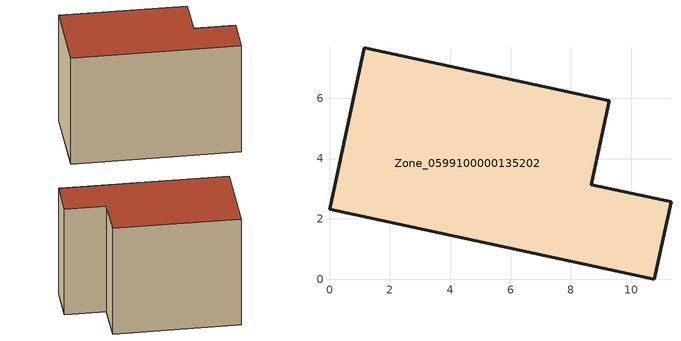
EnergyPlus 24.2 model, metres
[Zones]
Zone_0599100000135202
 floor ground (C_G): 0,2.32 1.15,7.67 9.28,5.91 8.68,3.13 11.32,2.56 10.77,0 z0
 wall outside (C_F): 1.15,7.67 0,2.32 10.77,0 11.32,2.56 8.68,3.13 9.28,5.91 1.15,7.67 z0:7.83
 roof outside (C_R): 0,2.32 10.77,0 11.32,2.56 8.68,3.13 9.28,5.91 1.15,7.67 z7.83
[BUILDING]
Pand.0599100000135202: North Axis=0; Terrain=City; Loads Convergence Tolerance Value=0.04; Temperature Convergence Tolerance Value=0.4; Solar Distribution=FullExterior; Maximum Number of Warmup Days=25; Minimum Number of Warmup Days=1
[Site:Location]
Rotterdam.The.Hague.AP_ZH_NLD Design_Conditions: Latitude=51.96; Longitude=4.45; Time Zone=1; Elevation=-4.5
[SITE:GROUNDTEMPERATURE:BUILDINGSURFACE]
18, 18, 18, 18, 18, 18, 18, 18, 18, 18, 18, 18
[MATERIAL] Thermal Absorptance=0.9; Solar Absorptance=0.7; Visible Absorptance=0.7
Name | Roughness | Thickness | Conductivity | Density | Specific Heat
G.TI.1975-1991 | MediumSmooth | 0.15 | 0.288461 | 540 | 1210
F.TI.1975-1991 | Rough | 0.3 | 0.230769 | 1920 | 840
R.TI.1975-1991 | MediumRough | 0.2 | 0.153846 | 1500 | 1000
[CONSTRUCTION]
C_G: G.TI.1975-1991
C_F: F.TI.1975-1991
C_R: R.TI.1975-1991
[ZONE]
Zone_0599100000135202: Type=1; Multiplier=1; Ceiling Height=Autocalculate; Volume=Autocalculate; Floor Area=autocalculate; Part of Total Floor Area=Yes
[ZONEINFILTRATION:DESIGNFLOWRATE]
Infil_Zone_0599100000135202: Zone or ZoneList or Space or SpaceList=Zone_0599100000135202; Schedule=AlwaysOn; Design Flow Rate Calculation Method=Flow/Area; Flow Rate per Floor Area=0.003; Constant Term Coefficient=1; Temperature Term Coefficient=0; Velocity Term Coefficient=0; Velocity Squared Term Coefficient=0
[HVACTEMPLATE:ZONE:IDEALLOADSAIRSYSTEM]
Zone_0599100000135202: Maximum Heating Supply Air Temperature=50; Minimum Cooling Supply Air Temperature=13; Maximum Heating Supply Air Humidity Ratio=0.0156; Minimum Cooling Supply Air Humidity Ratio=0.0077; Heating Limit=NoLimit; Cooling Limit=NoLimit; Dehumidification Control Type=ConstantSensibleHeatRatio; Cooling Sensible Heat Ratio=0.7; Dehumidification Setpoint=60; Humidification Control Type=None; Humidification Setpoint=30; Outdoor Air Method=None; Outdoor Air Flow Rate per Person=0.00944; Outdoor Air Flow Rate per Zone Floor Area=0; Outdoor Air Flow Rate per Zone=0; Demand Controlled Ventilation Type=None; Outdoor Air Economizer Type=NoEconomizer; Heat Recovery Type=None; Sensible Heat Recovery Effectiveness=0.7; Latent Heat Recovery Effectiveness=0.65
[ZONECONTROL:THERMOSTAT]
ThermostatControl_Zone_0599100000135202: Zone or ZoneList=Zone_0599100000135202; Control Type Schedule=DualSetpointControlType; Control 1=Thermostat_Zone_0599100000135202; Temperature Difference Between Cutout And Setpoint=0
[THERMOSTATSETPOINT:DUALSETPOINT]
Thermostat_Zone_0599100000135202: Heating Setpoint Temperature Schedule=HeatingSetpoint_Zone_0599100000135202; Cooling Setpoint Temperature Schedule=CoolingSetpoint_Zone_0599100000135202
[SCHEDULE:COMPACT]
HeatingSetpoint_Zone_0599100000135202: Through: 12/31, For: AllDays, Until: 24:00, 21
CoolingSetpoint_Zone_0599100000135202: Through: 12/31, For: AllDays, Until: 24:00, 24
DualSetpointControlType: Through: 12/31, For: AllDays, Until: 24:00, 4
AlwaysOn: Through: 12/31, For: AllDays, Until: 24:00, 1
